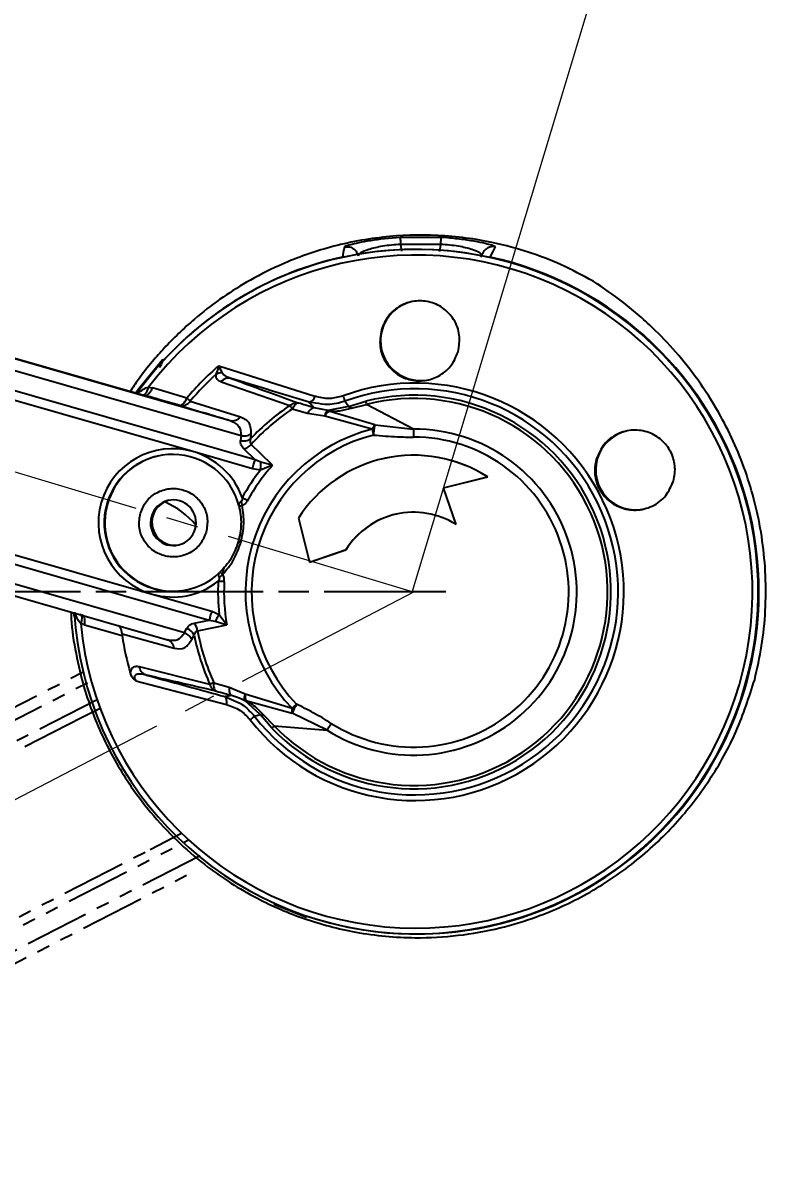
# Model space of a CAD drawing. Header units: millimetres. Extents: x 2180 to 4616, y 795 to 2518.
# Drawn here: x 4228.2 to 4301.4, y 1380.7 to 1494.1 of the extents above; entities that cross this region are included whole.
import ezdxf

# ---------------------------------------------------------------- set-up
doc = ezdxf.new("R2010")
doc.units = ezdxf.units.MM
for name, pattern in [('AM_ISO08W050', [18, 12, -1.5, 3, -1.5]), ('CENTER2', [28.575, 19.05, -3.175, 3.175, -3.175]), ('PHANTOM', [12.7, 6.35, -1.27, 1.27, -1.27, 1.27, -1.27])]:
    doc.linetypes.add(name, pattern=pattern)
for name, color, linetype, lineweight in [('AM_5', 3, 'Continuous', 25), ('AM_7', 4, 'AM_ISO08W050', 25), ('单点划线', 1, 'CENTER2', 13), ('标注', 3, 'Continuous', 13)]:
    doc.layers.add(name, color=color, linetype=linetype, lineweight=lineweight)
doc.styles.add('SLDTEXTSTYLE1', font='txt.shx', dxfattribs={"width": 0.7, "bigfont": 'gbcbig.shx'})
doc.dimstyles.new('SLDDIMSTYLE12$0', dxfattribs={"dimtxt": 12, "dimasz": 10, "dimexe": 0, "dimexo": 0.0625, "dimgap": 0.875, "dimtad": 1, "dimdec": 1, "dimlfac": 1.8, "dimrnd": 1e-09, "dimzin": 12, "dimdsep": 46, "dimtxsty": 'SLDTEXTSTYLE1', "dimcen": 0.09, "dimdle": 8.16, "dimclrd": 3, "dimclre": 3, "dimadec": 0, "dimazin": 3, "dimtfac": 1, "dimtdec": 1, "dimtofl": 0, "dimtmove": 0, "dimatfit": 3, "dimfxl": 0, "dimfrac": 2, "dimtolj": 1, "dimlwd": 5, "dimlwe": 5, "dimarcsym": 0})
doc.dimstyles.new('SLDDIMSTYLE12$2', dxfattribs={"dimtxt": 12, "dimasz": 10, "dimexe": 0, "dimexo": 0.0625, "dimgap": 0.875, "dimtad": 1, "dimdec": 1, "dimlfac": 1.8, "dimrnd": 1e-09, "dimzin": 12, "dimdsep": 46, "dimtxsty": 'SLDTEXTSTYLE1', "dimcen": 0.09, "dimdle": 8.16, "dimclrd": 3, "dimclre": 3, "dimadec": 0, "dimazin": 3, "dimtfac": 1, "dimtdec": 1, "dimtofl": 0, "dimtmove": 0, "dimatfit": 3, "dimfxl": 0, "dimfrac": 2, "dimtolj": 1, "dimlwd": 5, "dimlwe": 5, "dimarcsym": 0})

# ---------------------------------------------------------------- blocks, each defined once
blk = doc.blocks.new('*D59')
at = {"layer": 'Defpoints', "color": 0, "transparency": 16777216}
for p in [(3962.41, 1529.66), (3963.83, 1448.59), (4266.68, 1438.02), (4266.68, 1438.02), (3985.07, 1291.24)]:
    blk.add_point(p, dxfattribs=at)
at = {"layer": '标注', "color": 3, "linetype": 'Continuous', "lineweight": 5, "transparency": 16777216}
blk.add_arc((4266.68, 1438.02), 303.03, 165.1292, 205.6373, dxfattribs=at)
at = {"layer": '标注', "color": 3, "transparency": 16777216}
for points in [[(3972.19, 1516.24), (3975.4, 1515.33), (3976.52, 1525.41)], [(3994.97, 1307.65), (3991.99, 1306.16), (3997.96, 1297.96)]]:
    blk.add_solid(points, dxfattribs=at)
at = {"layer": '标注', "color": 0, "transparency": 16777216, "insert": (3970.83, 1410.14), "char_height": 10, "attachment_point": 5, "rotation": 275.3833, "style": 'SLDTEXTSTYLE1'}
blk.add_mtext('\\A1;60%%D', dxfattribs=at)
blk = doc.blocks.new('*D66')
at = {"layer": 'AM_5', "color": 3, "lineweight": 5, "transparency": 16777216}
blk.add_line((4016.14, 1438.06), (4014.69, 1438.06), dxfattribs=at)
at = {"layer": 'AM_5', "color": 3, "linetype": 'Continuous', "lineweight": 5, "transparency": 16777216}
blk.add_arc((4266.6, 1438.06), 251.91, 165.5129, 177.7254, dxfattribs=at)
at = {"layer": 'AM_5', "color": 3, "transparency": 16777216}
for points in [[(4021.1, 1501.52), (4024.31, 1500.63), (4025.39, 1510.71)], [(4016.56, 1448.02), (4013.22, 1448.09), (4014.69, 1438.06)]]:
    blk.add_solid(points, dxfattribs=at)
at = {"layer": 'Defpoints', "color": 0, "transparency": 16777216}
for p in [(3962.44, 1529.67), (4019.47, 1486.88), (4016.21, 1438.06), (4266.71, 1438.02), (4269.86, 1438.06)]:
    blk.add_point(p, dxfattribs=at)
at = {"layer": 'AM_5', "color": 0, "transparency": 16777216, "insert": (4010.58, 1475.78), "char_height": 12, "attachment_point": 5, "rotation": 81.6192, "style": 'SLDTEXTSTYLE1'}
blk.add_mtext('\\A1;15%%D', dxfattribs=at)
blk = doc.blocks.new('*D67')
at = {"layer": 'AM_5', "color": 3, "linetype": 'Continuous', "lineweight": 5, "transparency": 16777216}
for p, q in [((4029.9, 1510.6), (4047.33, 1568.46)), ((4274.76, 1499.96), (4056.91, 1565.57))]:
    blk.add_line(p, q, dxfattribs=at)
at = {"layer": 'AM_5', "color": 3, "lineweight": 5, "transparency": 16777216}
blk.add_line((4266.57, 1438.12), (4284.33, 1497.08), dxfattribs=at)
at = {"layer": 'AM_5', "color": 3, "transparency": 16777216}
for points in [[(4057.39, 1567.17), (4056.43, 1563.98), (4047.33, 1568.46)], [(4275.24, 1501.56), (4274.28, 1498.36), (4284.33, 1497.08)]]:
    blk.add_solid(points, dxfattribs=at)
at = {"layer": 'Defpoints', "color": 0, "transparency": 16777216}
for p in [(4047.33, 1568.46), (4029.89, 1510.54), (4266.56, 1438.06)]:
    blk.add_point(p, dxfattribs=at)
at = {"layer": 'AM_5', "color": 0, "transparency": 16777216, "insert": (4167.81, 1539.35), "char_height": 12, "attachment_point": 5, "rotation": 343.2384, "style": 'SLDTEXTSTYLE1'}
blk.add_mtext('\\A1;225', dxfattribs=at)

msp = doc.modelspace()

# ---------------------------------------------------------------- linework, layer by layer
at = {"color": 7, "linetype": 'Continuous', "lineweight": 25}
for p, q in [((4265.363, 1472.999), (4263.435, 1472.823)), ((4269.385, 1472.998), (4265.363, 1472.999)), ((4269.331, 1472.304), (4265.396, 1472.304)), ((4265.396, 1472.304), (4265.482, 1471.646)), ((4269.331, 1472.304), (4269.247, 1471.597)), ((4270.008, 1472.956), (4269.385, 1472.998)), ((4274.766, 1472.072), (4274.536, 1472.181)), ((4259.826, 1471.066), (4259.81, 1471.063)), ((4259.924, 1472.112), (4259.859, 1472.072)), ((4263.572, 1463.903), (4263.506, 1463.888)), ((4224.798, 1461.778), (4248.592, 1454.954)), ((4240.09, 1457.407), (4224.827, 1461.784)), ((4224.454, 1460.689), (4249.666, 1453.459)), ((4247.472, 1460.347), (4247.375, 1459.988)), ((4247.472, 1460.347), (4256.956, 1457.33)), ((4247.472, 1460.347), (4247.625, 1460.052)), ((4251.06, 1451.057), (4223.902, 1458.845)), ((4247.705, 1458.758), (4254.493, 1456.423)), ((4244.933, 1451.876), (4223.649, 1457.979)), ((4239.489, 1457.58), (4239.504, 1457.628)), ((4239.983, 1457.464), (4240.178, 1457.426)), ((4240.178, 1457.426), (4240.09, 1457.407)), ((4240.552, 1458.244), (4240.941, 1458.164)), ((4244.33, 1457.161), (4240.941, 1458.164)), ((4256.38, 1456.748), (4252.443, 1457.95)), ((4243.581, 1456.441), (4243.871, 1456.355)), ((4244.67, 1456.867), (4249.622, 1455.317)), ((4257.023, 1456.666), (4256.38, 1456.748)), ((4260.28, 1456.314), (4258.252, 1455.946)), ((4260.28, 1456.314), (4259.906, 1456.843)), ((4260.28, 1456.314), (4261.116, 1456.576)), ((4260.568, 1456.163), (4262.031, 1456.523)), ((4261.116, 1456.576), (4261.957, 1456.841)), ((4266.666, 1454.101), (4262.031, 1456.523)), ((4256.238, 1455.632), (4254.718, 1456.076)), ((4257.932, 1455.356), (4256.238, 1455.632)), ((4258.252, 1455.946), (4256.864, 1456.199)), ((4262.599, 1454.095), (4257.932, 1455.356)), ((4262.859, 1454.504), (4258.341, 1455.874)), ((4248.592, 1454.954), (4248.72, 1454.868)), ((4248.592, 1454.954), (4248.863, 1454.921)), ((4248.846, 1454.925), (4248.829, 1454.869)), ((4262.859, 1454.504), (4266.666, 1454.101)), ((4249.666, 1453.459), (4249.617, 1452.959)), ((4250.641, 1453.618), (4250.604, 1453.13)), ((4250.807, 1450.191), (4244.933, 1451.876)), ((4251.06, 1451.057), (4249.971, 1452.126)), ((4251.623, 1450.827), (4251.06, 1451.057)), ((4252.774, 1450.524), (4251.623, 1450.827)), ((4263.851, 1451.219), (4263.84, 1451.216)), ((4284.786, 1451.155), (4284.697, 1451.136)), ((4251.599, 1450.06), (4250.807, 1450.191)), ((4252.774, 1450.524), (4251.599, 1450.06)), ((4269.625, 1448.292), (4273.976, 1449.376)), ((4269.636, 1448.294), (4273.987, 1449.379)), ((4273.987, 1449.379), (4273.976, 1449.376)), ((4269.636, 1448.294), (4269.625, 1448.292)), ((4270.866, 1444.688), (4269.625, 1448.292)), ((4270.877, 1444.69), (4269.636, 1448.294)), ((4236.435, 1446.708), (4236.502, 1446.723)), ((4249.45, 1446.591), (4249.485, 1446.512)), ((4249.687, 1446.949), (4249.792, 1446.546)), ((4240.827, 1445.482), (4240.973, 1445.514)), ((4255.322, 1445.315), (4256.407, 1440.964)), ((4219.618, 1443.921), (4240.902, 1437.817)), ((4270.877, 1444.69), (4270.866, 1444.688)), ((4219.375, 1443.057), (4246.533, 1435.268)), ((4256.407, 1440.964), (4260.01, 1442.205)), ((4256.418, 1440.967), (4260.021, 1442.207)), ((4260.021, 1442.207), (4260.01, 1442.205)), ((4244.085, 1433.994), (4218.873, 1441.224)), ((4256.418, 1440.967), (4256.407, 1440.964)), ((4218.596, 1440.15), (4242.404, 1433.322)), ((4247.847, 1439.762), (4247.544, 1439.477)), ((4240.902, 1437.817), (4246.777, 1436.133)), ((4233.146, 1436.051), (4233.173, 1435.643)), ((4246.777, 1436.133), (4247.517, 1435.824)), ((4234.236, 1434.777), (4233.864, 1434.917)), ((4234.236, 1434.777), (4237.952, 1433.725)), ((4246.533, 1435.268), (4247.132, 1435.164)), ((4247.132, 1435.164), (4248.267, 1434.806)), ((4247.517, 1435.824), (4248.267, 1434.806)), ((4237.936, 1433.918), (4243.073, 1432.477)), ((4244.085, 1433.994), (4244.307, 1434.438)), ((4244.827, 1433.341), (4245.053, 1433.768)), ((4242.391, 1433.326), (4242.556, 1433.329)), ((4242.649, 1433.267), (4242.63, 1433.213)), ((4246.606, 1428.915), (4239.646, 1430.648)), ((4239.296, 1429.268), (4248.241, 1426.937)), ((4246.979, 1429.086), (4248.502, 1428.649)), ((4248.502, 1428.649), (4250.082, 1427.979)), ((4250.082, 1427.979), (4254.704, 1426.558)), ((4299.367, 1428.768), (4299.351, 1428.765)), ((4248.145, 1427.655), (4248.059, 1427.727)), ((4248.059, 1427.727), (4248.584, 1427.485)), ((4251.571, 1425.94), (4250.043, 1427.318)), ((4250.157, 1427.328), (4254.709, 1426.078)), ((4235.777, 1426.548), (4234.018, 1425.645)), ((4250.998, 1425.773), (4251.571, 1425.94)), ((4252.183, 1425.225), (4251.571, 1425.94)), ((4252.944, 1424.83), (4251.893, 1425.909)), ((4258.15, 1424.4), (4254.709, 1426.078)), ((4252.715, 1424.606), (4252.183, 1425.225)), ((4252.944, 1424.83), (4258.15, 1424.4)), ((4240.699, 1412.635), (4243.808, 1414.232)), ((4252.902, 1407.235), (4256.133, 1405.953)), ((4256.144, 1406.081), (4256.141, 1406.076)), ((4274.009, 1405.073), (4274.025, 1405.076))]:
    msp.add_line(p, q, dxfattribs=at)
at = {"color": 7, "linetype": 'PHANTOM', "lineweight": 25}
for p, q in [((4212.559, 1419.087), (4234.579, 1430.394)), ((4213.054, 1418.058), (4234.9, 1429.275)), ((4235.473, 1427.406), (4213.912, 1416.335)), ((4234.018, 1425.645), (4214.321, 1415.531)), ((4221.416, 1401.724), (4244.502, 1413.579)), ((4221.002, 1402.521), (4240.699, 1412.635)), ((4245.636, 1412.025), (4222.304, 1400.044)), ((4222.837, 1399.072), (4244.87, 1410.385))]:
    msp.add_line(p, q, dxfattribs=at)
at = {"color": 7, "linetype": 'Continuous', "lineweight": 25, "flags": 128}
for points in [[(4259.859, 1472.072), (4259.754, 1471.506), (4259.671, 1471.061)], [(4259.928, 1471.088), (4259.895, 1471.088), (4259.671, 1471.061)], [(4273.55, 1471.535), (4273.309, 1471.078), (4273.289, 1471.04)], [(4274.235, 1471.061), (4274.532, 1471.627), (4274.766, 1472.072)], [(4241.962, 1460.971), (4239.596, 1458.076), (4239.23, 1457.565)], [(4242.038, 1460.884), (4241.995, 1460.933), (4241.962, 1460.971)], [(4243.581, 1456.441), (4243.673, 1456.432), (4243.771, 1456.455), (4243.872, 1456.509), (4243.974, 1456.593), (4244.074, 1456.703), (4244.168, 1456.837), (4244.254, 1456.991), (4244.33, 1457.161)], [(4252.774, 1450.524), (4251.594, 1451.679), (4250.666, 1452.589)], [(4245.046, 1434.948), (4245.879, 1435.128), (4246.533, 1435.268)], [(4245.391, 1434.19), (4247.003, 1434.535), (4248.267, 1434.806)], [(4256.141, 1406.075), (4256.137, 1406.007), (4256.133, 1405.953)]]:
    msp.add_lwpolyline(points, dxfattribs=at)
at = {"color": 7, "linetype": 'Continuous', "lineweight": 25}
for centre, radius, start, end in [((4266.901, 1438.067), 33.187, 185.44631, 142.55572), ((4266.91, 1438.068), 33.749, 343.99795, 144.37216), ((4266.953, 1438.08), 33.776, 102.44988, 137.53256), ((4266.952, 1438.077), 33.778, 251.33315, 77.54961), ((4266.924, 1438.071), 33.75, 343.99967, 102.14019), ((4267.357, 1462.818), 3.937, 102.14289, 164.00219), ((4267.357, 1462.817), 3.937, 163.99967, 282.14019), ((4266.879, 1438.063), 29.55, 131.05303, 139.73783), ((4247.92, 1458.367), 1.71, 99.92431, 108.57758), ((4266.874, 1438.062), 29.098, 132.57575, 139.73778), ((4247.807, 1458.408), 1.245, 89.51081, 119.80629), ((4266.828, 1438.051), 20.585, 217.80792, 110.19454), ((4266.819, 1438.049), 20.025, 217.80792, 110.19454), ((4266.731, 1438.03), 19.408, 223.76375, 104.2387), ((4243.824, 1457.424), 1.013, 256.13749, 326.65871), ((4217.805, 1426.052), 40.882, 48.9186, 49.54784), ((4266.729, 1438.03), 22.091, 123.62673, 136.87996), ((4266.724, 1438.028), 19.081, 223.76387, 104.23864), ((4282.348, 1474.283), 33.09, 212.6677, 213.38343), ((4256.185, 1457.517), 0.793, 284.25693, 346.38415), ((4266.724, 1438.029), 21.676, 123.6355, 137.80261), ((4256.996, 1455.425), 0.785, 99.68998, 164.75306), ((4259.014, 1454.921), 1.166, 125.1911, 158.08506), ((4266.693, 1438.021), 16.587, 104.28896, 223.71352), ((4266.694, 1438.022), 16.079, 237.90451, 90.09862), ((4263.985, 1453.501), 1.507, 138.28952, 156.79982), ((4355.609, 1477.18), 95.831, 193.93929, 194.29763), ((4266.691, 1438.021), 15.988, 104.28897, 223.71351), ((4266.691, 1438.021), 15.284, 237.90204, 90.10104), ((4288.571, 1450.07), 3.937, 102.14289, 164.00219), ((4242.918, 1444.846), 7.312, 74.0024, 254.00006), ((4242.917, 1444.847), 7.312, 19.98893, 73.99815), ((4242.923, 1444.848), 6.75, 14.63064, 164.00143), ((4242.99, 1444.863), 6.75, 102.1429, 164.00218), ((4266.679, 1438.019), 13.499, 57.28113, 147.28505), ((4266.69, 1438.022), 13.499, 57.2812, 102.14227), ((4288.571, 1450.07), 3.937, 163.99967, 282.14019), ((4266.708, 1438.025), 19.317, 141.46177, 151.14852), ((4266.706, 1438.025), 18.717, 138.10256, 151.14854), ((4179.729, 1320.15), 145.215, 60.91799, 61.15396), ((4242.923, 1444.848), 6.75, 163.9984, 313.36529), ((4242.99, 1444.862), 6.75, 163.99975, 282.14011), ((4242.99, 1444.862), 2.25, 343.99745, 164.00009), ((4243.135, 1444.894), 2.25, 104.03604, 164.00205), ((4238.528, 1438.841), 8.855, 40.83204, 65.81779), ((4242.99, 1444.862), 2.25, 163.99745, 344.00009), ((4243.135, 1444.893), 2.25, 163.99943, 280.24751), ((4266.679, 1438.019), 7.874, 57.88144, 147.88541), ((4266.691, 1438.021), 7.874, 102.14271, 147.88527), ((4242.918, 1444.846), 7.312, 253.99862, 308.0114), ((4266.709, 1438.025), 19.318, 176.85372, 186.53999), ((4266.708, 1438.024), 18.719, 176.85373, 189.89901), ((4266.91, 1438.066), 33.748, 183.43897, 344.001), ((4243.696, 1433.877), 1.723, 10.4509, 38.42547), ((4266.88, 1438.061), 29.252, 188.52543, 195.91771), ((4243.873, 1433.205), 1.307, 25.50508, 70.60837), ((4266.731, 1438.029), 22.093, 191.12072, 204.365), ((4266.726, 1438.028), 21.678, 190.19887, 204.3629), ((4305.811, 1299.515), 142.302, 114.42078, 114.58603), ((4266.926, 1438.069), 33.748, 282.14308, 344.002), ((4380.595, 1295.726), 181.565, 133.70869, 133.89737), ((4307.725, 1401.355), 58.497, 154.02865, 154.99957), ((4256.158, 1426.333), 1.471, 171.18744, 190.00395)]:
    msp.add_arc(centre, radius, start, end, dxfattribs=at)
for points, knots in [([(4284.4, 1468.674), (4283.343, 1469.244), (4281.313, 1470.34), (4277.999, 1471.6), (4273.993, 1472.696), (4269.141, 1473.339), (4263.518, 1473.157), (4259.062, 1472.27), (4255.712, 1471.186), (4253.033, 1470.097), (4250.284, 1468.683), (4247.519, 1466.906), (4245.311, 1465.187), (4243.511, 1463.553), (4242.138, 1462.153), (4240.816, 1460.643), (4239.683, 1459.219), (4239, 1458.195), (4238.734, 1457.796)], [0, 0, 0, 0, 0.0716141, 0.1376427, 0.2038002, 0.3043716, 0.402157, 0.5046925, 0.5521038, 0.6009821, 0.6712151, 0.7340966, 0.7994339, 0.8433201, 0.8852981, 0.9222529, 0.9697109, 1, 1, 1, 1]), ([(4263.435, 1472.823), (4262.973, 1472.758), (4262.037, 1472.627), (4260.995, 1472.41), (4260.231, 1472.22), (4260.027, 1472.148), (4259.924, 1472.112)], [0, 0, 0, 0, 0.2467046, 0.4997683, 0.7468748, 1, 1, 1, 1]), ([(4265.396, 1472.304), (4265.093, 1472.287), (4264.487, 1472.253), (4263.63, 1472.136), (4262.874, 1471.985), (4262.04, 1471.755), (4261.329, 1471.45), (4261.248, 1471.269), (4261.207, 1471.178)], [0, 0, 0, 0, 0.1216848, 0.2436394, 0.3665866, 0.4908705, 0.7427966, 1, 1, 1, 1]), ([(4265.363, 1472.999), (4265.363, 1472.987), (4265.363, 1472.963), (4265.37, 1472.812), (4265.381, 1472.591), (4265.391, 1472.398), (4265.396, 1472.304)], [0, 0, 0, 0, 0.244843, 0.5001263, 0.7553423, 1, 1, 1, 1]), ([(4269.385, 1472.998), (4269.383, 1472.986), (4269.379, 1472.962), (4269.366, 1472.812), (4269.351, 1472.593), (4269.338, 1472.4), (4269.332, 1472.304)], [0, 0, 0, 0, 0.2506754, 0.4980464, 0.7510697, 1, 1, 1, 1]), ([(4273.419, 1471.178), (4273.391, 1471.269), (4273.335, 1471.449), (4272.655, 1471.754), (4271.84, 1471.984), (4271.093, 1472.135), (4270.243, 1472.253), (4269.635, 1472.287), (4269.332, 1472.304)], [0, 0, 0, 0, 0.25669183, 0.50843056, 0.63281467, 0.75589912, 0.87804396, 1, 1, 1, 1]), ([(4274.536, 1472.181), (4274.361, 1472.234), (4274.016, 1472.338), (4272.994, 1472.564), (4271.661, 1472.796), (4270.556, 1472.903), (4270.008, 1472.956)], [0, 0, 0, 0, 0.2491031, 0.4901997, 0.7472817, 1, 1, 1, 1]), ([(4259.859, 1472.072), (4260.029, 1472.086), (4260.367, 1472.115), (4260.8, 1471.89), (4261.094, 1471.562), (4261.17, 1471.306), (4261.207, 1471.178)], [0, 0, 0, 0, 0.2799949, 0.5581407, 0.7800037, 1, 1, 1, 1]), ([(4274.766, 1472.072), (4274.692, 1472.083), (4274.544, 1472.107), (4274.316, 1472.086), (4274.098, 1472.022), (4273.898, 1471.917), (4273.726, 1471.773), (4273.609, 1471.642), (4273.565, 1471.553), (4273.554, 1471.532)], [0, 0, 0, 0, 0.1570011, 0.3172009, 0.4773885, 0.6343544, 0.7913438, 0.9515396, 1, 1, 1, 1]), ([(4300.311, 1429.38), (4300.561, 1430.488), (4301.061, 1432.706), (4301.407, 1436.169), (4301.432, 1439.65), (4301.115, 1443.088), (4300.481, 1446.42), (4299.559, 1449.601), (4298.382, 1452.606), (4296.865, 1455.651), (4294.994, 1458.639), (4292.804, 1461.457), (4290.222, 1464.199), (4287.292, 1466.729), (4285.379, 1468.016), (4284.4, 1468.674)], [0, 0, 0, 0, 0.0627951, 0.1255982, 0.1880794, 0.2505771, 0.3126556, 0.3746993, 0.4372762, 0.5009385, 0.5820109, 0.6649965, 0.7507977, 0.8724761, 1, 1, 1, 1]), ([(4271.064, 1461.715), (4271.155, 1462.268), (4271.334, 1463.349), (4270.829, 1464.686), (4270.166, 1465.544), (4269.574, 1466.052), (4268.913, 1466.426), (4268.207, 1466.662), (4267.48, 1466.762), (4266.75, 1466.727), (4266.033, 1466.557), (4265.119, 1466.148), (4264.09, 1465.295), (4263.707, 1464.372), (4263.506, 1463.888)], [0, 0, 0, 0, 0.1454096, 0.2843678, 0.3500183, 0.4113214, 0.4701235, 0.5269841, 0.5816264, 0.6365696, 0.6922624, 0.749136, 0.868448, 1, 1, 1, 1]), ([(4263.506, 1463.888), (4263.417, 1463.331), (4263.238, 1462.215), (4263.842, 1460.654), (4264.787, 1459.655), (4265.706, 1459.155), (4266.401, 1458.932), (4267.108, 1458.841), (4267.81, 1458.877), (4268.501, 1459.037), (4269.41, 1459.43), (4270.457, 1460.274), (4270.854, 1461.215), (4271.064, 1461.715)], [0, 0, 0, 0, 0.1426319, 0.2854821, 0.4161443, 0.4747377, 0.529504, 0.5816768, 0.6338546, 0.6858561, 0.7410149, 0.8625746, 1, 1, 1, 1]), ([(4241.962, 1460.971), (4241.907, 1460.904), (4241.8, 1460.774), (4241.702, 1460.542), (4241.66, 1460.342), (4241.67, 1460.223), (4241.673, 1460.186)], [0, 0, 0, 0, 0.3001412, 0.5845824, 0.8690123, 1, 1, 1, 1]), ([(4242.038, 1460.884), (4241.986, 1460.82), (4241.882, 1460.689), (4241.789, 1460.482), (4241.769, 1460.344), (4241.761, 1460.29)], [0, 0, 0, 0, 0.3723099, 0.7541245, 1, 1, 1, 1]), ([(4247.375, 1459.988), (4247.341, 1459.885), (4247.284, 1459.707), (4247.216, 1459.553), (4247.188, 1459.489)], [0, 0, 0, 0, 0.5830316, 1, 1, 1, 1]), ([(4247.817, 1459.654), (4247.787, 1459.719), (4247.731, 1459.841), (4247.659, 1459.985), (4247.625, 1460.052)], [0, 0, 0, 0, 0.5364801, 1, 1, 1, 1]), ([(4247.188, 1459.489), (4247.186, 1459.399), (4247.182, 1459.205), (4247.34, 1458.935), (4247.561, 1458.828), (4247.705, 1458.758)], [0, 0, 0, 0, 0.2320046, 0.4979825, 1, 1, 1, 1]), ([(4248.709, 1459.095), (4248.623, 1459.111), (4248.447, 1459.141), (4248.174, 1459.086), (4247.915, 1458.962), (4247.774, 1458.826), (4247.705, 1458.758)], [0, 0, 0, 0, 0.2454954, 0.5, 0.7545047, 1, 1, 1, 1]), ([(4247.817, 1459.654), (4247.855, 1459.597), (4247.942, 1459.468), (4248.239, 1459.273), (4248.52, 1459.167), (4248.709, 1459.095)], [0, 0, 0, 0, 0.2031095, 0.4647797, 1, 1, 1, 1]), ([(4248.709, 1459.095), (4249.962, 1458.633), (4252.116, 1457.838), (4254.41, 1457.007), (4255.369, 1456.659)], [0, 0, 0, 0, 0.5820752, 1, 1, 1, 1]), ([(4252.443, 1457.95), (4252.36, 1457.975), (4251.097, 1458.361), (4249.862, 1458.741), (4248.709, 1459.095)], [0, 0, 0, 0, 0.0662016, 1, 1, 1, 1]), ([(4239.504, 1457.628), (4239.679, 1457.78), (4239.986, 1458.048), (4240.382, 1458.185), (4240.552, 1458.244)], [0, 0, 0, 0, 0.5684211, 1, 1, 1, 1]), ([(4239.983, 1457.464), (4240.037, 1457.47), (4240.149, 1457.482), (4240.315, 1457.65), (4240.46, 1457.909), (4240.522, 1458.134), (4240.552, 1458.244)], [0, 0, 0, 0, 0.2432266, 0.5000017, 0.7567759, 1, 1, 1, 1]), ([(4240.178, 1457.426), (4240.239, 1457.422), (4240.366, 1457.413), (4240.583, 1457.565), (4240.789, 1457.821), (4240.892, 1458.052), (4240.941, 1458.164)], [0, 0, 0, 0, 0.2423334, 0.4999392, 0.757578, 1, 1, 1, 1]), ([(4243.581, 1456.441), (4242.94, 1456.626), (4241.804, 1456.955), (4240.671, 1457.283), (4240.178, 1457.426)], [0, 0, 0, 0, 0.5642907, 1, 1, 1, 1]), ([(4243.871, 1456.355), (4244.725, 1456.101), (4246.279, 1455.64), (4247.874, 1455.167), (4248.592, 1454.954)], [0, 0, 0, 0, 0.5495061, 1, 1, 1, 1]), ([(4255.368, 1456.659), (4255.317, 1456.66), (4255.247, 1456.662), (4255.133, 1456.605), (4255.019, 1456.52), (4254.866, 1456.349), (4254.767, 1456.167), (4254.717, 1456.076)], [0, 0, 0, 0, 0.2498451, 0.3419699, 0.5003268, 0.7501647, 1, 1, 1, 1]), ([(4256.864, 1456.199), (4256.587, 1456.284), (4256.087, 1456.438), (4255.591, 1456.591), (4255.369, 1456.659)], [0, 0, 0, 0, 0.5530907, 1, 1, 1, 1]), ([(4256.864, 1456.199), (4256.772, 1456.302), (4256.61, 1456.485), (4256.45, 1456.668), (4256.38, 1456.748)], [0, 0, 0, 0, 0.5617548, 1, 1, 1, 1]), ([(4259.722, 1457.37), (4259.281, 1457.253), (4258.333, 1457.002), (4257.436, 1457.216), (4256.956, 1457.33)], [0, 0, 0, 0, 0.4644483, 1, 1, 1, 1]), ([(4259.906, 1456.843), (4259.345, 1456.68), (4258.374, 1456.398), (4257.424, 1456.586), (4257.023, 1456.666)], [0, 0, 0, 0, 0.5775061, 1, 1, 1, 1]), ([(4260.28, 1456.314), (4260.322, 1456.312), (4260.408, 1456.308), (4260.514, 1456.211), (4260.568, 1456.163)], [0, 0, 0, 0, 0.5021576, 1, 1, 1, 1]), ([(4248.863, 1454.921), (4248.958, 1454.934), (4249.148, 1454.958), (4249.414, 1455.099), (4249.554, 1455.245), (4249.622, 1455.317)], [0, 0, 0, 0, 0.3395659, 0.6771788, 1, 1, 1, 1]), ([(4249.622, 1455.317), (4249.959, 1455.151), (4250.585, 1454.845), (4250.623, 1454.005), (4250.641, 1453.618)], [0, 0, 0, 0, 0.5395057, 1, 1, 1, 1]), ([(4257.932, 1455.356), (4257.952, 1455.438), (4257.992, 1455.602), (4258.072, 1455.787), (4258.151, 1455.897), (4258.212, 1455.937), (4258.242, 1455.945), (4258.251, 1455.946), (4258.252, 1455.946)], [0, 0, 0, 0, 0.2498824, 0.4997694, 0.7496604, 0.9255481, 0.9908934, 1, 1, 1, 1]), ([(4258.341, 1455.874), (4258.341, 1455.874), (4258.341, 1455.874), (4258.341, 1455.874), (4258.341, 1455.874), (4258.328, 1455.894), (4258.3, 1455.928), (4258.268, 1455.94), (4258.252, 1455.946)], [0, 0, 0, 0, 0.0000335, 0.000106, 0.0003683, 0.001362, 0.4820163, 1, 1, 1, 1]), ([(4258.341, 1455.874), (4258.47, 1455.87), (4258.825, 1455.858), (4259.577, 1455.903), (4260.179, 1456.061), (4260.568, 1456.163)], [0, 0, 0, 0, 0.1685681, 0.4640042, 1, 1, 1, 1]), ([(4248.72, 1454.868), (4249.011, 1454.738), (4249.587, 1454.48), (4249.64, 1453.797), (4249.666, 1453.459)], [0, 0, 0, 0, 0.504897, 1, 1, 1, 1]), ([(4262.745, 1453.514), (4262.757, 1453.599), (4262.781, 1453.774), (4262.797, 1454.041), (4262.844, 1454.309), (4262.854, 1454.436), (4262.859, 1454.504)], [0, 0, 0, 0, 0.2100867, 0.4354712, 0.6954439, 1, 1, 1, 1]), ([(4292.299, 1448.972), (4292.356, 1449.221), (4292.469, 1449.709), (4292.456, 1450.472), (4292.311, 1451.203), (4292.034, 1451.883), (4291.64, 1452.496), (4290.962, 1453.216), (4289.841, 1453.87), (4288.278, 1454.093), (4286.711, 1453.681), (4285.368, 1452.686), (4284.918, 1451.645), (4284.697, 1451.136)], [0, 0, 0, 0, 0.0608535, 0.1193328, 0.1758288, 0.2307749, 0.2847904, 0.339989, 0.4550176, 0.579343, 0.7165648, 0.8612718, 1, 1, 1, 1]), ([(4249.617, 1452.959), (4249.704, 1452.945), (4249.879, 1452.919), (4250.144, 1452.942), (4250.395, 1453.008), (4250.535, 1453.09), (4250.604, 1453.13)], [0, 0, 0, 0, 0.2465031, 0.5000051, 0.7535045, 1, 1, 1, 1]), ([(4249.971, 1452.126), (4249.862, 1452.256), (4249.631, 1452.531), (4249.622, 1452.811), (4249.617, 1452.959)], [0, 0, 0, 0, 0.471381, 1, 1, 1, 1]), ([(4249.666, 1453.459), (4249.749, 1453.446), (4249.92, 1453.419), (4250.18, 1453.438), (4250.43, 1453.5), (4250.571, 1453.579), (4250.641, 1453.618)], [0, 0, 0, 0, 0.2424888, 0.4944094, 0.7492399, 1, 1, 1, 1]), ([(4250.604, 1453.13), (4250.576, 1453.027), (4250.536, 1452.88), (4250.584, 1452.693), (4250.64, 1452.623), (4250.666, 1452.589)], [0, 0, 0, 0, 0.5578773, 0.7889784, 1, 1, 1, 1]), ([(4262.745, 1453.514), (4263.523, 1453.442), (4264.826, 1453.322), (4266.135, 1453.31), (4266.664, 1453.305)], [0, 0, 0, 0, 0.5961974, 1, 1, 1, 1]), ([(4250.666, 1452.589), (4250.613, 1452.536), (4250.506, 1452.431), (4250.329, 1452.299), (4250.147, 1452.191), (4250.029, 1452.147), (4249.971, 1452.126)], [0, 0, 0, 0, 0.2474529, 0.4999677, 0.7524992, 1, 1, 1, 1]), ([(4251.599, 1450.06), (4251.601, 1450.131), (4251.605, 1450.272), (4251.611, 1450.477), (4251.618, 1450.667), (4251.622, 1450.774), (4251.624, 1450.827)], [0, 0, 0, 0, 0.250968, 0.5042543, 0.7553572, 1, 1, 1, 1]), ([(4284.697, 1451.136), (4284.638, 1450.881), (4284.526, 1450.394), (4284.54, 1449.634), (4284.68, 1448.918), (4284.948, 1448.251), (4285.326, 1447.651), (4285.98, 1446.936), (4287.085, 1446.264), (4288.651, 1446.007), (4290.248, 1446.404), (4291.623, 1447.41), (4292.079, 1448.466), (4292.299, 1448.972)], [0, 0, 0, 0, 0.06397863, 0.1218211, 0.17743232, 0.23069626, 0.2827302, 0.33609245, 0.449634, 0.58030579, 0.7241629, 0.86755986, 1, 1, 1, 1]), ([(4249.789, 1447.346), (4249.786, 1447.262), (4249.781, 1447.142), (4249.744, 1447.016), (4249.713, 1446.966), (4249.695, 1446.954), (4249.687, 1446.949)], [0, 0, 0, 0, 0.5873569, 0.8346977, 0.9249512, 1, 1, 1, 1]), ([(4249.454, 1446.553), (4249.568, 1445.951), (4249.786, 1444.803), (4249.526, 1443.571), (4249.402, 1442.985)], [0, 0, 0, 0, 0.5248896, 1, 1, 1, 1]), ([(4249.687, 1446.949), (4249.645, 1446.926), (4249.561, 1446.88), (4249.476, 1446.779), (4249.432, 1446.672), (4249.447, 1446.59), (4249.454, 1446.553)], [0, 0, 0, 0, 0.2175002, 0.4456339, 0.7453176, 1, 1, 1, 1]), ([(4249.792, 1446.546), (4249.748, 1446.535), (4249.658, 1446.512), (4249.548, 1446.504), (4249.475, 1446.508), (4249.46, 1446.539), (4249.454, 1446.553)], [0, 0, 0, 0, 0.2175407, 0.446787, 0.7432095, 1, 1, 1, 1]), ([(4249.65, 1442.912), (4249.784, 1443.529), (4250.051, 1444.768), (4249.879, 1445.952), (4249.792, 1446.546)], [0, 0, 0, 0, 0.4984638, 1, 1, 1, 1]), ([(4250.312, 1447.057), (4250.246, 1446.95), (4250.144, 1446.786), (4249.955, 1446.618), (4249.846, 1446.569), (4249.792, 1446.546)], [0, 0, 0, 0, 0.4918514, 0.7535128, 1, 1, 1, 1]), ([(4249.402, 1442.985), (4249.197, 1442.423), (4248.764, 1441.241), (4247.973, 1440.388), (4247.558, 1439.941)], [0, 0, 0, 0, 0.4752705, 1, 1, 1, 1]), ([(4247.847, 1439.762), (4248.237, 1440.22), (4249.009, 1441.129), (4249.438, 1442.321), (4249.65, 1442.912)], [0, 0, 0, 0, 0.5045108, 1, 1, 1, 1]), ([(4249.65, 1442.912), (4249.614, 1442.922), (4249.54, 1442.944), (4249.462, 1442.967), (4249.411, 1442.982), (4249.405, 1442.984), (4249.402, 1442.985)], [0, 0, 0, 0, 0.2492627, 0.5044271, 0.7572703, 1, 1, 1, 1]), ([(4247.928, 1439.865), (4247.924, 1439.935), (4247.909, 1440.162), (4247.98, 1440.379), (4248.029, 1440.529)], [0, 0, 0, 0, 0.3105302, 1, 1, 1, 1]), ([(4247.42, 1439.085), (4247.461, 1439.157), (4247.521, 1439.26), (4247.557, 1439.388), (4247.558, 1439.447), (4247.549, 1439.468), (4247.544, 1439.477)], [0, 0, 0, 0, 0.5788982, 0.8325061, 0.9242536, 1, 1, 1, 1]), ([(4247.544, 1439.477), (4247.522, 1439.516), (4247.478, 1439.595), (4247.456, 1439.716), (4247.474, 1439.841), (4247.528, 1439.905), (4247.558, 1439.941)], [0, 0, 0, 0, 0.2051839, 0.4197613, 0.6800214, 1, 1, 1, 1]), ([(4247.847, 1439.762), (4247.814, 1439.796), (4247.745, 1439.868), (4247.663, 1439.93), (4247.595, 1439.96), (4247.571, 1439.947), (4247.558, 1439.941)], [0, 0, 0, 0, 0.2283661, 0.4781223, 0.7150622, 1, 1, 1, 1]), ([(4248.017, 1439.052), (4248.017, 1439.175), (4248.017, 1439.367), (4247.949, 1439.611), (4247.88, 1439.713), (4247.847, 1439.762)], [0, 0, 0, 0, 0.4836103, 0.7508269, 1, 1, 1, 1]), ([(4232.904, 1436.047), (4232.909, 1435.84), (4232.947, 1434.485), (4233.355, 1431.97), (4234.291, 1427.97), (4236.005, 1423.498), (4238.42, 1419.289), (4241.048, 1415.862), (4243.587, 1413.204), (4246.174, 1411.022), (4248.701, 1409.261), (4251.116, 1407.86), (4253.534, 1406.71), (4256.763, 1405.459), (4261.162, 1404.303), (4266.302, 1403.822), (4271.067, 1404.082), (4275.072, 1404.801), (4279.359, 1406.096), (4283.883, 1408.161), (4288.51, 1411.258), (4292.588, 1415.066), (4295.972, 1419.448), (4298.656, 1424.26), (4299.76, 1427.675), (4300.311, 1429.38)], [0, 0, 0, 0, 0.00690461, 0.0451883, 0.08283495, 0.13974833, 0.19650273, 0.2340919, 0.27350438, 0.30976804, 0.3380985, 0.36810574, 0.39538295, 0.42019079, 0.47424837, 0.53427599, 0.57764847, 0.62021225, 0.65871271, 0.71468253, 0.77202122, 0.82888477, 0.88558838, 0.94288579, 1, 1, 1, 1]), ([(4233.864, 1434.917), (4233.745, 1435.066), (4233.484, 1435.395), (4233.367, 1435.786), (4233.303, 1436)], [0, 0, 0, 0, 0.4544713, 1, 1, 1, 1]), ([(4233.791, 1435.871), (4233.834, 1435.838), (4233.923, 1435.771), (4233.977, 1435.546), (4233.964, 1435.251), (4233.897, 1435.027), (4233.864, 1434.917)], [0, 0, 0, 0, 0.2407228, 0.4965557, 0.7542523, 1, 1, 1, 1]), ([(4234.236, 1434.777), (4234.253, 1434.898), (4234.288, 1435.148), (4234.248, 1435.472), (4234.144, 1435.712), (4234.031, 1435.77), (4233.976, 1435.798)], [0, 0, 0, 0, 0.2424241, 0.5000639, 0.757669, 1, 1, 1, 1]), ([(4244.307, 1434.438), (4244.399, 1434.571), (4244.558, 1434.799), (4244.902, 1434.904), (4245.046, 1434.948)], [0, 0, 0, 0, 0.5822537, 1, 1, 1, 1]), ([(4247.517, 1435.824), (4247.482, 1435.764), (4247.411, 1435.643), (4247.308, 1435.467), (4247.213, 1435.303), (4247.159, 1435.21), (4247.132, 1435.164)], [0, 0, 0, 0, 0.2477926, 0.5000002, 0.7522078, 1, 1, 1, 1]), ([(4237.936, 1433.918), (4237.928, 1434.02), (4237.91, 1434.237), (4237.793, 1434.515), (4237.664, 1434.639), (4237.601, 1434.699)], [0, 0, 0, 0, 0.31238, 0.6677205, 1, 1, 1, 1]), ([(4237.936, 1433.918), (4237.937, 1433.883), (4237.939, 1433.819), (4237.948, 1433.754), (4237.952, 1433.725)], [0, 0, 0, 0, 0.5485339, 1, 1, 1, 1]), ([(4242.556, 1433.329), (4242.866, 1433.281), (4243.484, 1433.186), (4243.884, 1433.725), (4244.085, 1433.994)], [0, 0, 0, 0, 0.5010464, 1, 1, 1, 1]), ([(4244.827, 1433.341), (4244.788, 1433.411), (4244.711, 1433.553), (4244.532, 1433.739), (4244.321, 1433.894), (4244.162, 1433.961), (4244.085, 1433.994)], [0, 0, 0, 0, 0.2507607, 0.5055916, 0.7575122, 1, 1, 1, 1]), ([(4245.391, 1434.19), (4245.345, 1434.173), (4245.25, 1434.137), (4245.119, 1433.997), (4245.079, 1433.859), (4245.053, 1433.768)], [0, 0, 0, 0, 0.2413974, 0.5018091, 1, 1, 1, 1]), ([(4242.64, 1433.21), (4242.639, 1433.211), (4242.571, 1433.274), (4242.48, 1433.3), (4242.391, 1433.326)], [0, 0, 0, 0, 0.006595, 1, 1, 1, 1]), ([(4243.073, 1432.477), (4243.053, 1432.574), (4243.012, 1432.771), (4242.862, 1433.03), (4242.714, 1433.15), (4242.64, 1433.21)], [0, 0, 0, 0, 0.3235264, 0.6618766, 1, 1, 1, 1]), ([(4243.073, 1432.477), (4243.445, 1432.432), (4244.134, 1432.347), (4244.608, 1433.027), (4244.827, 1433.341)], [0, 0, 0, 0, 0.5390753, 1, 1, 1, 1]), ([(4239.646, 1430.648), (4239.502, 1430.669), (4239.247, 1430.706), (4238.971, 1430.558), (4238.809, 1430.332), (4238.769, 1430.132), (4238.75, 1430.039)], [0, 0, 0, 0, 0.37521, 0.6669858, 0.8447724, 1, 1, 1, 1]), ([(4240.319, 1429.835), (4240.238, 1429.867), (4240.073, 1429.934), (4239.87, 1430.124), (4239.715, 1430.365), (4239.669, 1430.555), (4239.646, 1430.648)], [0, 0, 0, 0, 0.2454954, 0.5, 0.7545046, 1, 1, 1, 1]), ([(4239.296, 1429.268), (4239.165, 1429.38), (4238.924, 1429.588), (4238.805, 1429.897), (4238.75, 1430.039)], [0, 0, 0, 0, 0.5416834, 1, 1, 1, 1]), ([(4240.319, 1429.835), (4240.135, 1429.875), (4239.822, 1429.943), (4239.479, 1429.933), (4239.299, 1429.868), (4239.215, 1429.807), (4239.162, 1429.724), (4239.147, 1429.617), (4239.172, 1429.5), (4239.223, 1429.382), (4239.271, 1429.308), (4239.296, 1429.268)], [0, 0, 0, 0, 0.3392548, 0.5783472, 0.6635743, 0.7304267, 0.7889961, 0.8436092, 0.8910481, 0.9412032, 1, 1, 1, 1]), ([(4240.319, 1429.835), (4241.797, 1429.434), (4244.351, 1428.741), (4246.96, 1428.028), (4248.059, 1427.727)], [0, 0, 0, 0, 0.5786818, 1, 1, 1, 1]), ([(4247.224, 1428.254), (4245.951, 1428.548), (4243.584, 1429.095), (4241.351, 1429.601), (4240.319, 1429.835)], [0, 0, 0, 0, 0.53796346, 1, 1, 1, 1]), ([(4247.224, 1428.254), (4247.154, 1428.282), (4247.013, 1428.337), (4246.836, 1428.489), (4246.691, 1428.681), (4246.634, 1428.837), (4246.605, 1428.915)], [0, 0, 0, 0, 0.249989, 0.5000113, 0.7500081, 1, 1, 1, 1]), ([(4247.224, 1428.254), (4247.509, 1428.177), (4248.01, 1428.041), (4248.515, 1427.904), (4248.734, 1427.845)], [0, 0, 0, 0, 0.5669451, 1, 1, 1, 1]), ([(4248.502, 1428.649), (4248.496, 1428.551), (4248.484, 1428.35), (4248.527, 1428.102), (4248.609, 1427.918), (4248.693, 1427.869), (4248.734, 1427.845)], [0, 0, 0, 0, 0.2446171, 0.4999989, 0.7553814, 1, 1, 1, 1]), ([(4250.082, 1427.979), (4250.056, 1427.9), (4250.003, 1427.74), (4249.974, 1427.543), (4249.983, 1427.41), (4250.013, 1427.348), (4250.033, 1427.326), (4250.04, 1427.32), (4250.042, 1427.318), (4250.043, 1427.318)], [0, 0, 0, 0, 0.2498868, 0.4997726, 0.7496574, 0.9252916, 0.9752659, 0.9907836, 1, 1, 1, 1]), ([(4250.082, 1427.979), (4250.074, 1427.844), (4250.058, 1427.572), (4250.124, 1427.409), (4250.157, 1427.328)], [0, 0, 0, 0, 0.50000164, 1, 1, 1, 1]), ([(4248.059, 1427.727), (4248.184, 1427.749), (4248.408, 1427.789), (4248.634, 1427.828), (4248.734, 1427.845)], [0, 0, 0, 0, 0.5582261, 1, 1, 1, 1]), ([(4248.241, 1426.937), (4248.25, 1427.034), (4248.266, 1427.233), (4248.235, 1427.472), (4248.191, 1427.618), (4248.15, 1427.65), (4248.145, 1427.655)], [0, 0, 0, 0, 0.3058422, 0.6271066, 0.9505017, 1, 1, 1, 1]), ([(4248.241, 1426.937), (4248.707, 1426.779), (4249.58, 1426.482), (4250.251, 1425.766), (4250.564, 1425.432)], [0, 0, 0, 0, 0.5331504, 1, 1, 1, 1]), ([(4248.584, 1427.485), (4248.986, 1427.332), (4249.913, 1426.98), (4250.605, 1426.209), (4250.998, 1425.773)], [0, 0, 0, 0, 0.43349735, 1, 1, 1, 1]), ([(4248.734, 1427.845), (4248.989, 1427.768), (4249.43, 1427.634), (4249.862, 1427.411), (4250.043, 1427.318)], [0, 0, 0, 0, 0.5802265, 1, 1, 1, 1]), ([(4250.043, 1427.318), (4250.059, 1427.314), (4250.084, 1427.308), (4250.121, 1427.315), (4250.142, 1427.322), (4250.153, 1427.326), (4250.157, 1427.328)], [0, 0, 0, 0, 0.4977473, 0.7571245, 0.91733, 1, 1, 1, 1]), ([(4251.893, 1425.909), (4251.635, 1426.184), (4251.208, 1426.639), (4250.631, 1427.047), (4250.309, 1427.243), (4250.198, 1427.305), (4250.157, 1427.328)], [0, 0, 0, 0, 0.5043385, 0.834166, 0.9378931, 1, 1, 1, 1]), ([(4258.569, 1425.073), (4257.981, 1425.43), (4256.862, 1426.11), (4255.691, 1426.695), (4255.135, 1426.972)], [0, 0, 0, 0, 0.5256141, 1, 1, 1, 1]), ([(4251.571, 1425.94), (4251.608, 1425.918), (4251.681, 1425.874), (4251.823, 1425.898), (4251.893, 1425.909)], [0, 0, 0, 0, 0.5000001, 1, 1, 1, 1]), ([(4256.141, 1406.076), (4256.141, 1406.076), (4256.141, 1406.076), (4256.141, 1406.076), (4256.141, 1406.075)], [0, 0, 0, 0, 0.56, 1, 1, 1, 1])]:
    msp.add_open_spline(points, degree=3, knots=knots, dxfattribs=at)
for points in [[(4254.495, 1456.425), (4254.56, 1456.476), (4254.692, 1456.577), (4254.916, 1456.664), (4255.146, 1456.699), (4255.294, 1456.672), (4255.368, 1456.659)], [(4259.722, 1457.37), (4259.747, 1457.298), (4259.799, 1457.155), (4259.856, 1456.994), (4259.895, 1456.879), (4259.902, 1456.855), (4259.906, 1456.843)], [(4261.957, 1456.841), (4261.962, 1456.82), (4261.97, 1456.776), (4262.01, 1456.607), (4262.031, 1456.523)], [(4266.666, 1454.101), (4266.665, 1454.046), (4266.664, 1453.935), (4266.664, 1453.738), (4266.663, 1453.526), (4266.664, 1453.378), (4266.664, 1453.305)], [(4250.807, 1450.191), (4250.831, 1450.275), (4250.879, 1450.442), (4250.948, 1450.679), (4251.011, 1450.893), (4251.044, 1451.002), (4251.06, 1451.057)], [(4239.746, 1445.792), (4239.916, 1446.203), (4240.257, 1447.024), (4241.317, 1447.889), (4242.597, 1448.303), (4243.944, 1448.191), (4245.147, 1447.572), (4246.013, 1446.543), (4246.453, 1445.248), (4246.307, 1444.37), (4246.234, 1443.932)], [(4246.234, 1443.932), (4246.064, 1443.521), (4245.723, 1442.7), (4244.663, 1441.835), (4243.384, 1441.421), (4242.036, 1441.533), (4240.833, 1442.153), (4239.968, 1443.182), (4239.527, 1444.477), (4239.673, 1445.354), (4239.746, 1445.792)], [(4248.017, 1439.052), (4247.924, 1439.057), (4247.738, 1439.067), (4247.526, 1439.079), (4247.42, 1439.085)], [(4246.777, 1436.133), (4246.753, 1436.049), (4246.705, 1435.882), (4246.638, 1435.645), (4246.578, 1435.432), (4246.548, 1435.323), (4246.533, 1435.268)], [(4246.979, 1429.086), (4246.972, 1428.982), (4246.96, 1428.776), (4247.005, 1428.522), (4247.091, 1428.332), (4247.18, 1428.28), (4247.224, 1428.254)], [(4250.564, 1425.432), (4250.624, 1425.478), (4250.743, 1425.571), (4250.876, 1425.676), (4250.97, 1425.75), (4250.988, 1425.765), (4250.998, 1425.773)], [(4252.715, 1424.606), (4252.729, 1424.621), (4252.759, 1424.651), (4252.882, 1424.77), (4252.944, 1424.83)], [(4258.15, 1424.4), (4258.179, 1424.447), (4258.236, 1424.54), (4258.34, 1424.707), (4258.452, 1424.886), (4258.53, 1425.011), (4258.569, 1425.073)]]:
    msp.add_open_spline(points, degree=3, dxfattribs=at)
at = {"layer": 'AM_7'}
msp.add_line((4269.858, 1438.056), (4016.206, 1438.056), dxfattribs=at)
at = {"layer": '单点划线'}
for q in [(3962.412, 1529.66), (3985.066, 1291.244)]:
    msp.add_line((4266.679, 1438.019), q, dxfattribs=at)

# ---------------------------------------------------------------- dimensions: what is measured, and where the dimension line sits
at = {"layer": 'AM_5'}
dim = msp.add_linear_dim(base=(4047.331, 1568.458), p1=(4266.555, 1438.056), p2=(4029.886, 1510.538), angle=163.23837, text='225', dimstyle='SLDDIMSTYLE12$0', override={"dimlfac": 1, "dimpost": ''}, dxfattribs=at)
dim.commit()
dim.dimension.update_dxf_attribs({"geometry": '*D67', "text_midpoint": (4167.814, 1539.35)})
dim = msp.add_angular_dim_2l(base=(4019.466, 1486.876), line1=((4266.709, 1438.025), (3962.441, 1529.666)), line2=((4269.858, 1438.056), (4016.206, 1438.056)), text='15%%D', dimstyle='SLDDIMSTYLE12$2', override={"dimlfac": 1, "dimpost": ''}, dxfattribs=at)
dim.commit()
dim.dimension.update_dxf_attribs({"geometry": '*D66', "text_midpoint": (4010.579, 1475.775)})
at = {"layer": '标注'}
dim = msp.add_angular_dim_2l(base=(3963.832, 1448.586), line1=((4266.679, 1438.019), (3962.412, 1529.66)), line2=((4266.679, 1438.019), (3985.066, 1291.244)), text='60%%D', dimstyle='SLDDIMSTYLE12$2', override={"dimtxt": 10, "dimadec": 3, "dimtdec": 3, "dimtzin": 0}, dxfattribs=at)
dim.commit()
dim.dimension.update_dxf_attribs({"geometry": '*D59', "text_midpoint": (3970.833, 1410.14)})

doc.saveas('drawing.dxf')
